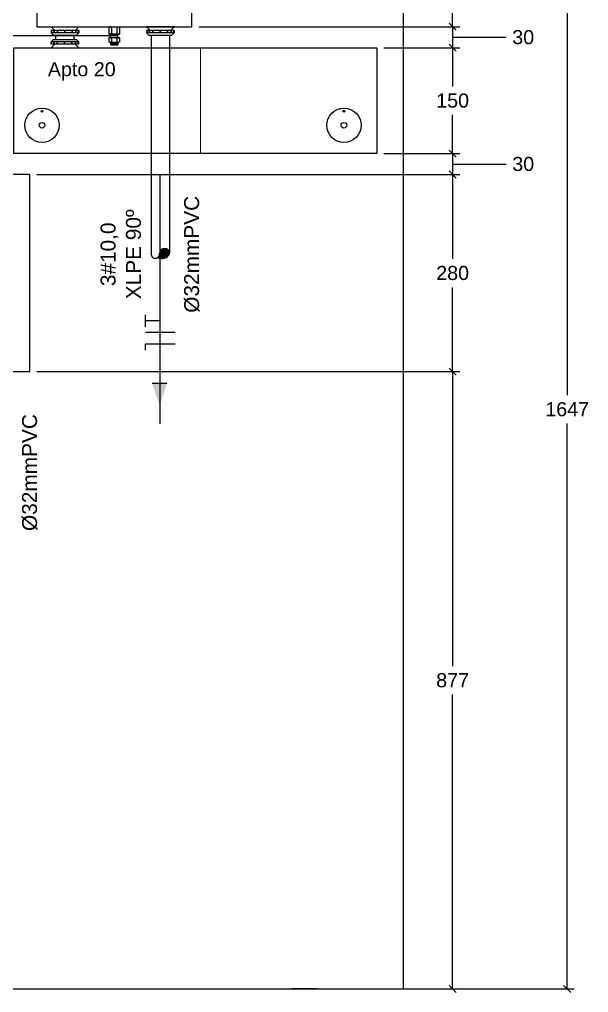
# Model space of a CAD drawing. Header units: millimetres. Extents: x 425 to 646, y 332 to 411.
# Drawn here: x 463.343 to 464.151, y 346.198 to 347.58 of the extents above; entities that cross this region are included whole.
import ezdxf
from ezdxf.enums import TextEntityAlignment as Align

# ---------------------------------------------------------------- set-up
doc = ezdxf.new("R2010")
doc.units = ezdxf.units.MM
doc.linetypes.add('HIDDEN', pattern=[0.375, 0.25, -0.125])
for name, color, linetype in [('Alvenaria', 7, 'Continuous'), ('Cotas', 1, 'Continuous'), ('DI-Textos_do_diagrama', 5, 'Continuous'), ('EL-Textos_condutos', 7, 'Continuous'), ('PARA-RAIOS', 240, 'Continuous'), ('QUADROS', 7, 'Continuous'), ('QUADROS_E_CAIXAS', 240, 'Continuous'), ('TXT', 7, 'Continuous')]:
    doc.layers.add(name, color=color, linetype=linetype)
doc.styles.add('ARIAL', font='arial.ttf')
doc.dimstyles.new('RICARDO-1-10', dxfattribs={"dimtxt": 0.02, "dimasz": 0.01, "dimexe": 0.01, "dimexo": 0.01, "dimgap": 0.01, "dimtad": 0, "dimtih": 1, "dimtoh": 1, "dimdec": 0, "dimlfac": 1000, "dimzin": 0, "dimdsep": 46, "dimtxsty": 'ARIAL', "dimblk": 'OBLIQUE', "dimcen": 0, "dimclrt": 4, "dimadec": 0, "dimazin": 0, "dimtfac": 1, "dimtdec": 0, "dimtofl": 0, "dimtmove": 0, "dimatfit": 3, "dimldrblk": 'CLOSEDBLANK', "dimfxl": 0, "dimtolj": 1, "dimtzin": 0, "dimarcsym": 0})

# ---------------------------------------------------------------- blocks, each defined once
blk = doc.blocks.new('_Oblique')
at = {"color": 0, "linetype": 'ByBlock', "lineweight": -2}
blk.add_line((-0.5, -0.5), (0.5, 0.5), dxfattribs=at)
blk = doc.blocks.new('*D93')
at = {"layer": 'DEFPOINTS', "color": 0, "transparency": 16777216}
for p in [(463.5872, 347.8501), (463.5872, 347.5701), (463.9577, 347.5701)]:
    blk.add_point(p, dxfattribs=at)
at = {"layer": 'TXT', "color": 0, "lineweight": -2, "transparency": 16777216}
for p, q in [((463.5972, 347.8501), (463.9677, 347.8501)), ((463.9577, 347.8501), (463.9577, 347.7303)), ((463.9577, 347.5701), (463.9577, 347.6898)), ((463.5972, 347.5701), (463.9677, 347.5701))]:
    blk.add_line(p, q, dxfattribs=at)
at = {"layer": 'TXT', "color": 0, "lineweight": -2, "transparency": 16777216, "xscale": 0.01, "yscale": 0.01, "zscale": 0.01}
for p, rotation in [((463.9577, 347.8501), 90), ((463.9577, 347.5701), 270)]:
    blk.add_blockref('_Oblique', p, dxfattribs=dict(at, rotation=rotation))
at = {"layer": 'TXT', "color": 4, "transparency": 16777216, "insert": (463.9577, 347.7101), "char_height": 0.02, "attachment_point": 5, "style": 'ARIAL'}
blk.add_mtext('\\A1;280', dxfattribs=at)
blk = doc.blocks.new('_ClosedBlank')
at = {"color": 0, "linetype": 'ByBlock', "lineweight": -2}
for p, q in [((-1, 0.17), (0, 0)), ((-1, 0.17), (-1, -0.17)), ((0, 0), (-1, -0.17))]:
    blk.add_line(p, q, dxfattribs=at)
blk = doc.blocks.new('*D94')
at = {"layer": 'DEFPOINTS', "color": 0, "transparency": 16777216}
for p in [(463.5872, 347.5701), (463.8501, 347.5402), (463.9577, 347.5402)]:
    blk.add_point(p, dxfattribs=at)
at = {"layer": 'TXT', "color": 0, "lineweight": -2, "transparency": 16777216}
for p, q in [((463.5972, 347.5701), (463.9677, 347.5701)), ((463.9577, 347.5701), (463.9577, 347.5402)), ((463.9577, 347.5551), (464.0136, 347.5551)), ((464.0136, 347.5551), (464.0336, 347.5551)), ((463.8601, 347.5402), (463.9677, 347.5402))]:
    blk.add_line(p, q, dxfattribs=at)
at = {"layer": 'TXT', "color": 0, "lineweight": -2, "transparency": 16777216, "xscale": 0.01, "yscale": 0.01, "zscale": 0.01}
for p, rotation in [((463.9577, 347.5701), 90), ((463.9577, 347.5402), 270)]:
    blk.add_blockref('_Oblique', p, dxfattribs=dict(at, rotation=rotation))
at = {"layer": 'TXT', "color": 4, "transparency": 16777216, "insert": (464.0579, 347.5551), "char_height": 0.02, "attachment_point": 5, "style": 'ARIAL'}
blk.add_mtext('\\A1;30', dxfattribs=at)
blk = doc.blocks.new('*D95')
at = {"layer": 'DEFPOINTS', "color": 0, "transparency": 16777216}
for p in [(463.8501, 347.5402), (463.8501, 347.3899), (463.9577, 347.3899)]:
    blk.add_point(p, dxfattribs=at)
at = {"layer": 'TXT', "color": 0, "lineweight": -2, "transparency": 16777216}
for p, q in [((463.8601, 347.5402), (463.9677, 347.5402)), ((463.9577, 347.5402), (463.9577, 347.4853)), ((463.9577, 347.3899), (463.9577, 347.4448)), ((463.8601, 347.3899), (463.9677, 347.3899))]:
    blk.add_line(p, q, dxfattribs=at)
at = {"layer": 'TXT', "color": 0, "lineweight": -2, "transparency": 16777216, "xscale": 0.01, "yscale": 0.01, "zscale": 0.01}
for p, rotation in [((463.9577, 347.5402), 90), ((463.9577, 347.3899), 270)]:
    blk.add_blockref('_Oblique', p, dxfattribs=dict(at, rotation=rotation))
at = {"layer": 'TXT', "color": 4, "transparency": 16777216, "insert": (463.9577, 347.4651), "char_height": 0.02, "attachment_point": 5, "style": 'ARIAL'}
blk.add_mtext('\\A1;150', dxfattribs=at)
blk = doc.blocks.new('*D96')
at = {"layer": 'DEFPOINTS', "color": 0, "transparency": 16777216}
for p in [(463.8501, 347.3899), (463.3572, 347.3601), (463.9577, 347.3601)]:
    blk.add_point(p, dxfattribs=at)
at = {"layer": 'TXT', "color": 0, "lineweight": -2, "transparency": 16777216}
for p, q in [((463.8601, 347.3899), (463.9677, 347.3899)), ((463.9577, 347.3899), (463.9577, 347.3601)), ((463.9577, 347.375), (464.0136, 347.375)), ((464.0136, 347.375), (464.0336, 347.375)), ((463.3672, 347.3601), (463.9677, 347.3601))]:
    blk.add_line(p, q, dxfattribs=at)
at = {"layer": 'TXT', "color": 0, "lineweight": -2, "transparency": 16777216, "xscale": 0.01, "yscale": 0.01, "zscale": 0.01}
for p, rotation in [((463.9577, 347.3899), 90), ((463.9577, 347.3601), 270)]:
    blk.add_blockref('_Oblique', p, dxfattribs=dict(at, rotation=rotation))
at = {"layer": 'TXT', "color": 4, "transparency": 16777216, "insert": (464.0579, 347.375), "char_height": 0.02, "attachment_point": 5, "style": 'ARIAL'}
blk.add_mtext('\\A1;30', dxfattribs=at)
blk = doc.blocks.new('*D97')
at = {"layer": 'DEFPOINTS', "color": 0, "transparency": 16777216}
for p in [(463.3572, 347.3601), (463.3572, 347.0801), (463.9577, 347.0801)]:
    blk.add_point(p, dxfattribs=at)
at = {"layer": 'TXT', "color": 0, "lineweight": -2, "transparency": 16777216}
for p, q in [((463.3672, 347.3601), (463.9677, 347.3601)), ((463.9577, 347.3601), (463.9577, 347.2403)), ((463.9577, 347.0801), (463.9577, 347.1998)), ((463.3672, 347.0801), (463.9677, 347.0801))]:
    blk.add_line(p, q, dxfattribs=at)
at = {"layer": 'TXT', "color": 0, "lineweight": -2, "transparency": 16777216, "xscale": 0.01, "yscale": 0.01, "zscale": 0.01}
for p, rotation in [((463.9577, 347.3601), 90), ((463.9577, 347.0801), 270)]:
    blk.add_blockref('_Oblique', p, dxfattribs=dict(at, rotation=rotation))
at = {"layer": 'TXT', "color": 4, "transparency": 16777216, "insert": (463.9577, 347.2201), "char_height": 0.02, "attachment_point": 5, "style": 'ARIAL'}
blk.add_mtext('\\A1;280', dxfattribs=at)
blk = doc.blocks.new('*D98')
at = {"layer": 'DEFPOINTS', "color": 0, "transparency": 16777216}
for p in [(463.3572, 347.0801), (463.3479, 346.2031), (463.9577, 346.2031)]:
    blk.add_point(p, dxfattribs=at)
at = {"layer": 'TXT', "color": 0, "lineweight": -2, "transparency": 16777216}
for p, q in [((463.3672, 347.0801), (463.9677, 347.0801)), ((463.9577, 347.0801), (463.9577, 346.6618)), ((463.9577, 346.2031), (463.9577, 346.6213)), ((463.3579, 346.2031), (463.9677, 346.2031))]:
    blk.add_line(p, q, dxfattribs=at)
at = {"layer": 'TXT', "color": 0, "lineweight": -2, "transparency": 16777216, "xscale": 0.01, "yscale": 0.01, "zscale": 0.01}
for p, rotation in [((463.9577, 347.0801), 90), ((463.9577, 346.2031), 270)]:
    blk.add_blockref('_Oblique', p, dxfattribs=dict(at, rotation=rotation))
at = {"layer": 'TXT', "color": 4, "transparency": 16777216, "insert": (463.9577, 346.6416), "char_height": 0.02, "attachment_point": 5, "style": 'ARIAL'}
blk.add_mtext('\\A1;877', dxfattribs=at)
blk = doc.blocks.new('*D99')
at = {"layer": 'DEFPOINTS', "color": 0, "transparency": 16777216}
for p in [(463.9303, 347.8501), (463.9303, 346.2031), (464.1203, 346.2031)]:
    blk.add_point(p, dxfattribs=at)
at = {"layer": 'TXT', "color": 0, "lineweight": -2, "transparency": 16777216}
for p, q in [((463.9403, 347.8501), (464.1303, 347.8501)), ((464.1203, 347.8501), (464.1203, 347.0468)), ((464.1203, 346.2031), (464.1203, 347.0063)), ((463.9403, 346.2031), (464.1303, 346.2031))]:
    blk.add_line(p, q, dxfattribs=at)
at = {"layer": 'TXT', "color": 0, "lineweight": -2, "transparency": 16777216, "xscale": 0.01, "yscale": 0.01, "zscale": 0.01}
for p, rotation in [((464.1203, 347.8501), 90), ((464.1203, 346.2031), 270)]:
    blk.add_blockref('_Oblique', p, dxfattribs=dict(at, rotation=rotation))
at = {"layer": 'TXT', "color": 4, "transparency": 16777216, "insert": (464.1203, 347.0266), "char_height": 0.02, "attachment_point": 5, "style": 'ARIAL'}
blk.add_mtext('\\A1;1647', dxfattribs=at)

msp = doc.modelspace()

# ---------------------------------------------------------------- hatches: boundary and pattern name
at = {"layer": 'Cotas'}
msp.add_hatch(color=2, dxfattribs=at).paths.add_polyline_path([(463.55212, 347.0637), (463.53101, 347.0637), (463.54156, 347.0319)])
at = {"layer": 'QUADROS'}
for points in [[(463.4725, 347.5698), (463.47073, 347.5698), (463.46974, 347.56881), (463.46974, 347.57005), (463.48474, 347.57005), (463.48474, 347.56881), (463.48375, 347.5698), (463.48198, 347.5698), (463.48099, 347.56881), (463.48, 347.5698), (463.47448, 347.5698), (463.47349, 347.56881)], [(463.4725, 347.5698), (463.47073, 347.5698), (463.46974, 347.56881), (463.46974, 347.57005), (463.48474, 347.57005), (463.48474, 347.56881), (463.48375, 347.5698), (463.48198, 347.5698), (463.48099, 347.56881), (463.48, 347.5698), (463.47448, 347.5698), (463.47349, 347.56881)], [(463.46974, 347.55948), (463.46974, 347.56072), (463.47073, 347.55973), (463.4725, 347.55973), (463.47349, 347.56072), (463.47448, 347.55973), (463.48, 347.55973), (463.48099, 347.56072), (463.48198, 347.55973), (463.48375, 347.55973), (463.48474, 347.56072), (463.48474, 347.55948)]]:
    msp.add_hatch(color=7, dxfattribs=at).paths.add_polyline_path(points)
h = msp.add_hatch(color=7, dxfattribs=at)
h.paths.add_polyline_path([(463.46974, 347.54803), (463.46974, 347.54927), (463.47073, 347.54828), (463.4725, 347.54828), (463.47349, 347.54927), (463.47448, 347.54828), (463.48, 347.54828), (463.48099, 347.54927), (463.48198, 347.54828), (463.48375, 347.54828), (463.48474, 347.54927), (463.48474, 347.54803)])
h.paths.add_polyline_path([(463.48474, 347.55478), (463.48474, 347.55354), (463.48375, 347.55453), (463.48198, 347.55453), (463.48099, 347.55354), (463.48, 347.55453), (463.47448, 347.55453), (463.47349, 347.55354), (463.4725, 347.55453), (463.47073, 347.55453), (463.46974, 347.55354), (463.46974, 347.55478)])
at = {"layer": 'QUADROS_E_CAIXAS'}
msp.add_hatch(color=7, dxfattribs=at).paths.add_polyline_path([(463.55577, 347.24805, 0.984252), (463.54176, 347.24805, -0.227327), (463.53906, 347.24264, 0.5005597)])

# ---------------------------------------------------------------- linework, layer by layer
at = {"layer": 'Alvenaria'}
msp.add_line((463.88724, 346.20305), (459.74703, 346.20305), dxfattribs=at)
msp.add_lwpolyline([(459.74703, 346.20305), (459.74703, 348.40305), (463.58724, 348.40305), (463.88724, 348.40305), (463.88724, 346.20305)], dxfattribs=at)
at = {"layer": 'Cotas', "color": 2}
msp.add_line((463.54264, 347.00593), (463.54264, 347.36005), dxfattribs=at)
at = {"layer": 'Cotas'}
msp.add_line((463.53101, 347.0637), (463.55212, 347.0637), dxfattribs=at)
at = {"layer": 'EL-Textos_condutos', "linetype": 'Continuous', "lineweight": 0}
msp.add_line((463.5999, 347.54005), (463.5999, 347.39005), dxfattribs=at)
at = {"layer": 'PARA-RAIOS', "color": 3}
for p, q in [((463.52146, 347.14358), (463.52146, 347.16058)), ((463.54264, 347.15208), (463.52146, 347.15208))]:
    msp.add_line(p, q, dxfattribs=at)
at = {"layer": 'PARA-RAIOS', "color": 2}
for p, q in [((463.56382, 347.13562), (463.52146, 347.13562)), ((463.52146, 347.11066), (463.52146, 347.11916)), ((463.56382, 347.11916), (463.52146, 347.11916))]:
    msp.add_line(p, q, dxfattribs=at)
at = {"layer": 'PARA-RAIOS', "color": 6}
msp.add_line((463.76438, 346.20348), (463.72938, 346.20348), dxfattribs=at)
at = {"layer": 'QUADROS', "color": 7}
for p, q in [((463.39286, 347.56476), (463.38756, 347.57005)), ((463.42163, 347.56476), (463.42692, 347.57005)), ((463.46974, 347.57005), (463.48474, 347.57005)), ((463.46974, 347.57005), (463.46974, 347.55948)), ((463.46974, 347.57005), (463.48474, 347.57005)), ((463.46974, 347.56881), (463.47073, 347.5698)), ((463.46974, 347.56881), (463.47073, 347.5698)), ((463.4725, 347.5698), (463.47073, 347.5698)), ((463.4725, 347.5698), (463.47073, 347.5698)), ((463.47349, 347.56881), (463.47249, 347.56981)), ((463.47349, 347.56881), (463.47249, 347.56981)), ((463.47349, 347.56881), (463.47449, 347.56981)), ((463.47349, 347.56881), (463.47449, 347.56981)), ((463.47349, 347.56881), (463.47349, 347.56072)), ((463.47448, 347.5698), (463.48, 347.5698)), ((463.47448, 347.5698), (463.48, 347.5698)), ((463.48099, 347.56881), (463.47999, 347.56981)), ((463.48099, 347.56881), (463.47999, 347.56981)), ((463.48099, 347.56881), (463.48199, 347.56981)), ((463.48099, 347.56881), (463.48199, 347.56981)), ((463.48099, 347.56881), (463.48099, 347.56072)), ((463.48198, 347.5698), (463.48375, 347.5698)), ((463.48198, 347.5698), (463.48375, 347.5698)), ((463.48474, 347.56881), (463.48375, 347.5698)), ((463.48474, 347.56881), (463.48375, 347.5698)), ((463.48474, 347.57005), (463.48474, 347.55948)), ((463.52818, 347.56476), (463.52288, 347.57005)), ((463.52288, 347.57005), (463.56224, 347.57005)), ((463.56224, 347.57005), (463.52288, 347.57005)), ((463.55695, 347.56476), (463.56224, 347.57005)), ((463.38756, 347.56476), (463.38756, 347.56148)), ((463.42692, 347.56476), (463.38756, 347.56476)), ((463.39084, 347.5582), (463.38756, 347.56148)), ((463.42692, 347.56148), (463.38756, 347.56148)), ((463.39084, 347.55191), (463.38756, 347.54863)), ((463.3882, 347.56476), (463.3882, 347.56148)), ((463.39084, 347.5582), (463.42364, 347.5582)), ((463.39084, 347.55191), (463.42364, 347.55191)), ((463.39129, 347.56476), (463.39129, 347.56148)), ((463.39192, 347.56476), (463.39192, 347.56148)), ((463.39412, 347.55191), (463.39412, 347.5582)), ((463.39632, 347.56476), (463.39632, 347.56148)), ((463.39695, 347.56476), (463.39695, 347.56148)), ((463.40661, 347.56476), (463.40661, 347.56148)), ((463.40724, 347.56476), (463.40724, 347.56148)), ((463.4169, 347.56476), (463.4169, 347.56148)), ((463.41753, 347.56476), (463.41753, 347.56148)), ((463.42036, 347.55191), (463.42036, 347.5582)), ((463.42232, 347.56476), (463.42232, 347.56148)), ((463.42295, 347.56476), (463.42295, 347.56148)), ((463.42364, 347.5582), (463.42692, 347.56148)), ((463.42364, 347.55191), (463.42692, 347.54863)), ((463.42629, 347.56476), (463.42629, 347.56148)), ((463.42692, 347.56476), (463.42692, 347.56148)), ((463.46974, 347.56072), (463.47073, 347.55973)), ((463.46974, 347.55948), (463.48474, 347.55948)), ((463.46974, 347.55478), (463.48474, 347.55478)), ((463.46974, 347.55478), (463.46974, 347.54803)), ((463.46974, 347.55354), (463.47073, 347.55453)), ((463.4725, 347.55973), (463.47073, 347.55973)), ((463.4725, 347.55453), (463.47073, 347.55453)), ((463.47189, 347.55478), (463.47189, 347.55973)), ((463.47349, 347.56072), (463.47249, 347.55972)), ((463.47349, 347.55354), (463.47249, 347.55454)), ((463.47349, 347.56072), (463.47449, 347.55972)), ((463.47349, 347.55354), (463.47449, 347.55454)), ((463.47349, 347.55354), (463.47349, 347.54927)), ((463.47448, 347.55973), (463.48, 347.55973)), ((463.47448, 347.55453), (463.48, 347.55453)), ((463.48099, 347.56072), (463.47999, 347.55972)), ((463.48099, 347.55354), (463.47999, 347.55454)), ((463.48099, 347.56072), (463.48199, 347.55972)), ((463.48099, 347.55354), (463.48199, 347.55454)), ((463.48099, 347.55354), (463.48099, 347.54927)), ((463.48198, 347.55973), (463.48375, 347.55973)), ((463.48198, 347.55453), (463.48375, 347.55453)), ((463.4826, 347.55478), (463.4826, 347.55948)), ((463.48474, 347.56072), (463.48375, 347.55973)), ((463.48474, 347.55354), (463.48375, 347.55453)), ((463.48474, 347.55478), (463.48474, 347.54803)), ((463.56224, 347.56476), (463.52288, 347.56476)), ((463.52288, 347.56476), (463.52288, 347.56148)), ((463.56224, 347.56148), (463.52288, 347.56148)), ((463.52616, 347.5582), (463.52288, 347.56148)), ((463.52352, 347.56476), (463.52352, 347.56148)), ((463.52616, 347.5582), (463.55896, 347.5582)), ((463.52661, 347.56476), (463.52661, 347.56148)), ((463.52724, 347.56476), (463.52724, 347.56148)), ((463.53164, 347.56476), (463.53164, 347.56148)), ((463.53227, 347.56476), (463.53227, 347.56148)), ((463.54193, 347.56476), (463.54193, 347.56148)), ((463.54256, 347.56476), (463.54256, 347.56148)), ((463.55222, 347.56476), (463.55222, 347.56148)), ((463.55285, 347.56476), (463.55285, 347.56148)), ((463.55764, 347.56476), (463.55764, 347.56148)), ((463.55828, 347.56476), (463.55828, 347.56148)), ((463.55896, 347.5582), (463.56224, 347.56148)), ((463.56161, 347.56476), (463.56161, 347.56148)), ((463.56224, 347.56476), (463.56224, 347.56148)), ((463.38756, 347.54535), (463.38756, 347.54863)), ((463.42692, 347.54863), (463.38756, 347.54863)), ((463.42692, 347.54535), (463.38756, 347.54535)), ((463.39286, 347.54535), (463.38756, 347.54005)), ((463.38756, 347.54005), (463.42692, 347.54005)), ((463.3882, 347.54535), (463.3882, 347.54863)), ((463.39129, 347.54535), (463.39129, 347.54863)), ((463.39192, 347.54535), (463.39192, 347.54863)), ((463.39632, 347.54535), (463.39632, 347.54863)), ((463.39695, 347.54535), (463.39695, 347.54863)), ((463.40661, 347.54535), (463.40661, 347.54863)), ((463.40724, 347.54535), (463.40724, 347.54863)), ((463.4169, 347.54535), (463.4169, 347.54863)), ((463.41753, 347.54535), (463.41753, 347.54863)), ((463.42163, 347.54535), (463.42692, 347.54005)), ((463.42232, 347.54535), (463.42232, 347.54863)), ((463.42295, 347.54535), (463.42295, 347.54863)), ((463.42629, 347.54535), (463.42629, 347.54863)), ((463.42692, 347.54535), (463.42692, 347.54863)), ((463.46974, 347.54927), (463.47073, 347.54828)), ((463.4725, 347.54828), (463.47073, 347.54828)), ((463.47189, 347.54728), (463.47189, 347.54828)), ((463.47189, 347.54728), (463.47203, 347.54717)), ((463.47189, 347.54728), (463.4826, 347.54728)), ((463.47203, 347.54438), (463.47189, 347.54427)), ((463.47203, 347.54715), (463.4719, 347.54705)), ((463.4719, 347.54704), (463.47203, 347.54694)), ((463.47203, 347.54692), (463.4719, 347.54682)), ((463.4719, 347.54681), (463.47203, 347.54671)), ((463.47203, 347.54669), (463.4719, 347.54659)), ((463.4719, 347.54657), (463.47203, 347.54648)), ((463.47203, 347.54646), (463.4719, 347.54636)), ((463.4719, 347.54634), (463.47203, 347.54624)), ((463.47203, 347.54623), (463.4719, 347.54613)), ((463.4719, 347.54611), (463.47203, 347.54601)), ((463.47203, 347.546), (463.4719, 347.5459)), ((463.4719, 347.54588), (463.47203, 347.54578)), ((463.47203, 347.54577), (463.4719, 347.54567)), ((463.4719, 347.54565), (463.47203, 347.54555)), ((463.47203, 347.54554), (463.4719, 347.54544)), ((463.4719, 347.54542), (463.47203, 347.54532)), ((463.47203, 347.54531), (463.4719, 347.54521)), ((463.4719, 347.54519), (463.47203, 347.54509)), ((463.47203, 347.54507), (463.4719, 347.54497)), ((463.4719, 347.54496), (463.47203, 347.54486)), ((463.47203, 347.54484), (463.4719, 347.54474)), ((463.4719, 347.54473), (463.47203, 347.54463)), ((463.47203, 347.54461), (463.4719, 347.54451)), ((463.4719, 347.5445), (463.47203, 347.5444)), ((463.48247, 347.54693), (463.47191, 347.54704)), ((463.48247, 347.5467), (463.47191, 347.54681)), ((463.48247, 347.54647), (463.47191, 347.54658)), ((463.48247, 347.54624), (463.47191, 347.54635)), ((463.48247, 347.54601), (463.47191, 347.54612)), ((463.48247, 347.54577), (463.47191, 347.54589)), ((463.48247, 347.54554), (463.47191, 347.54566)), ((463.48247, 347.54531), (463.47191, 347.54543)), ((463.48247, 347.54508), (463.47191, 347.5452)), ((463.48247, 347.54485), (463.47191, 347.54497)), ((463.48247, 347.54462), (463.47191, 347.54474)), ((463.48247, 347.54439), (463.47191, 347.5445)), ((463.47202, 347.54716), (463.48258, 347.54704)), ((463.47202, 347.54693), (463.48258, 347.54681)), ((463.47202, 347.5467), (463.48258, 347.54658)), ((463.47202, 347.54647), (463.48258, 347.54635)), ((463.47202, 347.54624), (463.48258, 347.54612)), ((463.47202, 347.54601), (463.48258, 347.54589)), ((463.47202, 347.54577), (463.48258, 347.54566)), ((463.47202, 347.54554), (463.48258, 347.54543)), ((463.47202, 347.54531), (463.48258, 347.5452)), ((463.47202, 347.54508), (463.48258, 347.54497)), ((463.47202, 347.54485), (463.48258, 347.54474)), ((463.47202, 347.54462), (463.48258, 347.5445)), ((463.47202, 347.54439), (463.4826, 347.54427)), ((463.47349, 347.54927), (463.47249, 347.54827)), ((463.47349, 347.54927), (463.47449, 347.54827)), ((463.47448, 347.54828), (463.48, 347.54828)), ((463.48099, 347.54927), (463.47999, 347.54827)), ((463.48099, 347.54927), (463.48199, 347.54827)), ((463.48198, 347.54828), (463.48375, 347.54828)), ((463.4826, 347.54728), (463.48246, 347.54717)), ((463.48246, 347.54715), (463.48259, 347.54705)), ((463.48259, 347.54704), (463.48246, 347.54694)), ((463.48246, 347.54692), (463.48259, 347.54682)), ((463.48259, 347.54681), (463.48246, 347.54671)), ((463.48246, 347.54669), (463.48259, 347.54659)), ((463.48259, 347.54657), (463.48246, 347.54648)), ((463.48246, 347.54646), (463.48259, 347.54636)), ((463.48259, 347.54634), (463.48246, 347.54624)), ((463.48246, 347.54623), (463.48259, 347.54613)), ((463.48259, 347.54611), (463.48246, 347.54601)), ((463.48246, 347.546), (463.48259, 347.5459)), ((463.48259, 347.54588), (463.48246, 347.54578)), ((463.48246, 347.54577), (463.48259, 347.54567)), ((463.48259, 347.54565), (463.48246, 347.54555)), ((463.48246, 347.54554), (463.48259, 347.54544)), ((463.48259, 347.54542), (463.48246, 347.54532)), ((463.48246, 347.54531), (463.48259, 347.54521)), ((463.48259, 347.54519), (463.48246, 347.54509)), ((463.48246, 347.54507), (463.48259, 347.54497)), ((463.48259, 347.54496), (463.48246, 347.54486)), ((463.48246, 347.54484), (463.48259, 347.54474)), ((463.48259, 347.54473), (463.48246, 347.54463)), ((463.48246, 347.54461), (463.48259, 347.54451)), ((463.48259, 347.5445), (463.48246, 347.5444)), ((463.48246, 347.54438), (463.4826, 347.54427)), ((463.4826, 347.54728), (463.4826, 347.54828)), ((463.48474, 347.54927), (463.48375, 347.54828))]:
    msp.add_line(p, q, dxfattribs=at)
for points in [[(463.36724, 347.57005), (463.58724, 347.57005), (463.58724, 347.85005), (463.36724, 347.85005)], [(463.13724, 347.08005), (463.35724, 347.08005), (463.35724, 347.36005), (463.13724, 347.36005)]]:
    msp.add_lwpolyline(points, close=True, dxfattribs=at)
for centre, radius in [((463.3748, 347.43005), 0.0244), ((463.3748, 347.45005), 0.0012), ((463.80337, 347.43005), 0.0244), ((463.80337, 347.45005), 0.0012), ((463.3748, 347.43005), 0.004), ((463.80337, 347.43005), 0.004)]:
    msp.add_circle(centre, radius, dxfattribs=at)
for centre, start, end in [((463.47191, 347.54704), 127.97542, 232.02458), ((463.47191, 347.54681), 127.97542, 232.02458), ((463.47191, 347.54658), 127.97542, 232.02458), ((463.47191, 347.54635), 127.97542, 232.02458), ((463.47191, 347.54612), 127.97542, 232.02458), ((463.47191, 347.54589), 127.97542, 232.02458), ((463.47191, 347.54566), 127.97542, 232.02458), ((463.47191, 347.54543), 127.97542, 232.02458), ((463.47191, 347.5452), 127.97542, 232.02458), ((463.47191, 347.54497), 127.97542, 232.02458), ((463.47191, 347.54474), 127.97542, 232.02458), ((463.47191, 347.5445), 127.97542, 232.02458), ((463.47202, 347.54716), 307.97542, 52.02458), ((463.47202, 347.54693), 307.97542, 52.02458), ((463.47202, 347.5467), 307.97542, 52.02458), ((463.47202, 347.54647), 307.97542, 52.02458), ((463.47202, 347.54624), 307.97542, 52.02458), ((463.47202, 347.54601), 307.97542, 52.02458), ((463.47202, 347.54577), 307.97542, 52.02458), ((463.47202, 347.54554), 307.97542, 52.02458), ((463.47202, 347.54531), 307.97542, 52.02458), ((463.47202, 347.54508), 307.97542, 52.02458), ((463.47202, 347.54485), 307.97542, 52.02458), ((463.47202, 347.54462), 307.97542, 52.02458), ((463.47202, 347.54439), 307.97542, 52.02458), ((463.48247, 347.54716), 127.97542, 232.02458), ((463.48247, 347.54693), 127.97542, 232.02458), ((463.48247, 347.5467), 127.97542, 232.02458), ((463.48247, 347.54647), 127.97542, 232.02458), ((463.48247, 347.54624), 127.97542, 232.02458), ((463.48247, 347.54601), 127.97542, 232.02458), ((463.48247, 347.54577), 127.97542, 232.02458), ((463.48247, 347.54554), 127.97542, 232.02458), ((463.48247, 347.54531), 127.97542, 232.02458), ((463.48247, 347.54508), 127.97542, 232.02458), ((463.48247, 347.54485), 127.97542, 232.02458), ((463.48247, 347.54462), 127.97542, 232.02458), ((463.48247, 347.54439), 127.97542, 232.02458), ((463.48258, 347.54704), 307.97542, 52.02458), ((463.48258, 347.54681), 307.97542, 52.02458), ((463.48258, 347.54658), 307.97542, 52.02458), ((463.48258, 347.54635), 307.97542, 52.02458), ((463.48258, 347.54612), 307.97542, 52.02458), ((463.48258, 347.54589), 307.97542, 52.02458), ((463.48258, 347.54566), 307.97542, 52.02458), ((463.48258, 347.54543), 307.97542, 52.02458), ((463.48258, 347.5452), 307.97542, 52.02458), ((463.48258, 347.54497), 307.97542, 52.02458), ((463.48258, 347.54474), 307.97542, 52.02458), ((463.48258, 347.5445), 307.97542, 52.02458)]:
    msp.add_arc(centre, 0.00001, start, end, dxfattribs=at)
at = {"layer": 'QUADROS_E_CAIXAS', "color": 7, "linetype": 'HIDDEN', "ltscale": 10}
for p, q in [((463.52952, 347.5582), (463.52952, 347.36005)), ((463.55576, 347.5582), (463.55576, 347.36005)), ((463.52952, 347.3782), (463.52952, 347.24819)), ((463.55576, 347.3782), (463.55576, 347.24819))]:
    msp.add_line(p, q, dxfattribs=at)
at = {"layer": 'QUADROS_E_CAIXAS', "color": 7, "linetype": 'HIDDEN', "ltscale": 0.1}
msp.add_line((463.88025, 346.20305), (463.66414, 346.20305), dxfattribs=at)
at = {"layer": 'QUADROS_E_CAIXAS', "color": 7}
for centre, radius, start, end in [((463.53564, 347.24727), 0.00617, 172.71063, 7.28937), ((463.54538, 347.2516), 0.01097, 234.78402, 341.14682), ((463.54876, 347.24794), 0.007, 0.90944, 179.09056)]:
    msp.add_arc(centre, radius, start, end, dxfattribs=at)
at = {"layer": 'TXT', "color": 3, "linetype": 'HIDDEN'}
msp.add_lwpolyline([(463.4826, 347.55713), (460.6896, 347.55713, 0.4142136), (460.6396, 347.50713), (460.6396, 347.2343, -0.4142136), (460.5896, 347.1843), (460.28923, 347.1843)], format="xyb", dxfattribs=at)
at = {"layer": 'TXT'}
msp.add_lwpolyline([(463.85009, 347.45531), (463.85009, 347.38986), (463.3349, 347.38986), (463.3349, 347.54024), (463.85009, 347.54024), (463.85009, 347.45531)], dxfattribs=at)

# ---------------------------------------------------------------- texts
at = {"layer": 'DI-Textos_do_diagrama', "linetype": 'Continuous', "style": 'ARIAL'}
for s, p in [('%%C32mmPVC', (463.60405, 347.24672)), ('XLPE 90º', (463.52148, 347.24672)), ('3#10,0', (463.48544, 347.24672)), ('%%C32mmPVC', (463.37398, 346.93672))]:
    msp.add_text(s, height=0.02118, rotation=90, dxfattribs=at).set_placement(p, align=Align.BOTTOM_CENTER)
at = {"layer": 'QUADROS_E_CAIXAS', "color": 7, "style": 'ARIAL'}
msp.add_text('Apto 20', height=0.02, dxfattribs=at).set_placement((463.38301, 347.49964))

# ---------------------------------------------------------------- dimensions: what is measured, and where the dimension line sits
at = {"layer": 'TXT'}
for base, p1, p2, picture, middle in [((463.95769, 347.57005), (463.58724, 347.85005), (463.58724, 347.57005), '*D93', (463.95769, 347.71005)), ((464.12035, 346.20305), (463.93035, 347.85005), (463.93035, 346.20305), '*D99', (464.12035, 347.02655))]:
    dim = msp.add_linear_dim(base=base, p1=p1, p2=p2, angle=90, dimstyle='RICARDO-1-10', dxfattribs=at)
    dim.commit()
    dim.dimension.update_dxf_attribs({"geometry": picture, "text_midpoint": middle})
for base, p1, p2, picture, middle in [((463.95769, 347.54024), (463.58724, 347.57005), (463.85009, 347.54024), '*D94', (464.04357, 347.55515)), ((463.95769, 347.38986), (463.85009, 347.54024), (463.85009, 347.38986), '*D95', (463.95769, 347.46505)), ((463.95769, 347.36005), (463.85009, 347.38986), (463.35724, 347.36005), '*D96', (464.04357, 347.37496)), ((463.95769, 347.08005), (463.35724, 347.36005), (463.35724, 347.08005), '*D97', (463.95769, 347.22005)), ((463.95769, 346.20305), (463.35724, 347.08005), (463.34789, 346.20305), '*D98', (463.95769, 346.64155))]:
    dim = msp.add_linear_dim(base=base, p1=p1, p2=p2, angle=90, dimstyle='RICARDO-1-10', override={"dimtmove": 1}, dxfattribs=at)
    dim.commit()
    dim.dimension.update_dxf_attribs({"geometry": picture, "text_midpoint": middle})

doc.saveas('drawing.dxf')
